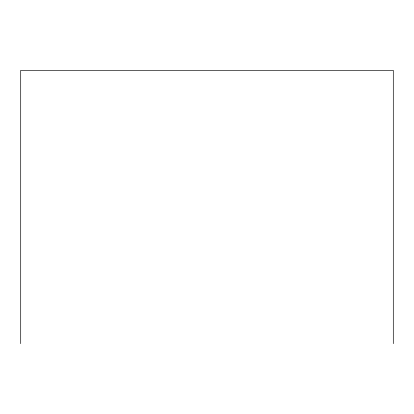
<?xml version="1.0" encoding="UTF-8"?>
<svg xmlns="http://www.w3.org/2000/svg" width="414" height="414" viewBox="0 0 414 414"><rect width="100%" height="100%" fill="white"/><g stroke="black" fill="none" stroke-linecap="round" stroke-linejoin="round"><path stroke-width="0.62" d="M393.3 343.646L393.3 70.354L20.7 70.354L20.7 343.646"/></g></svg>
